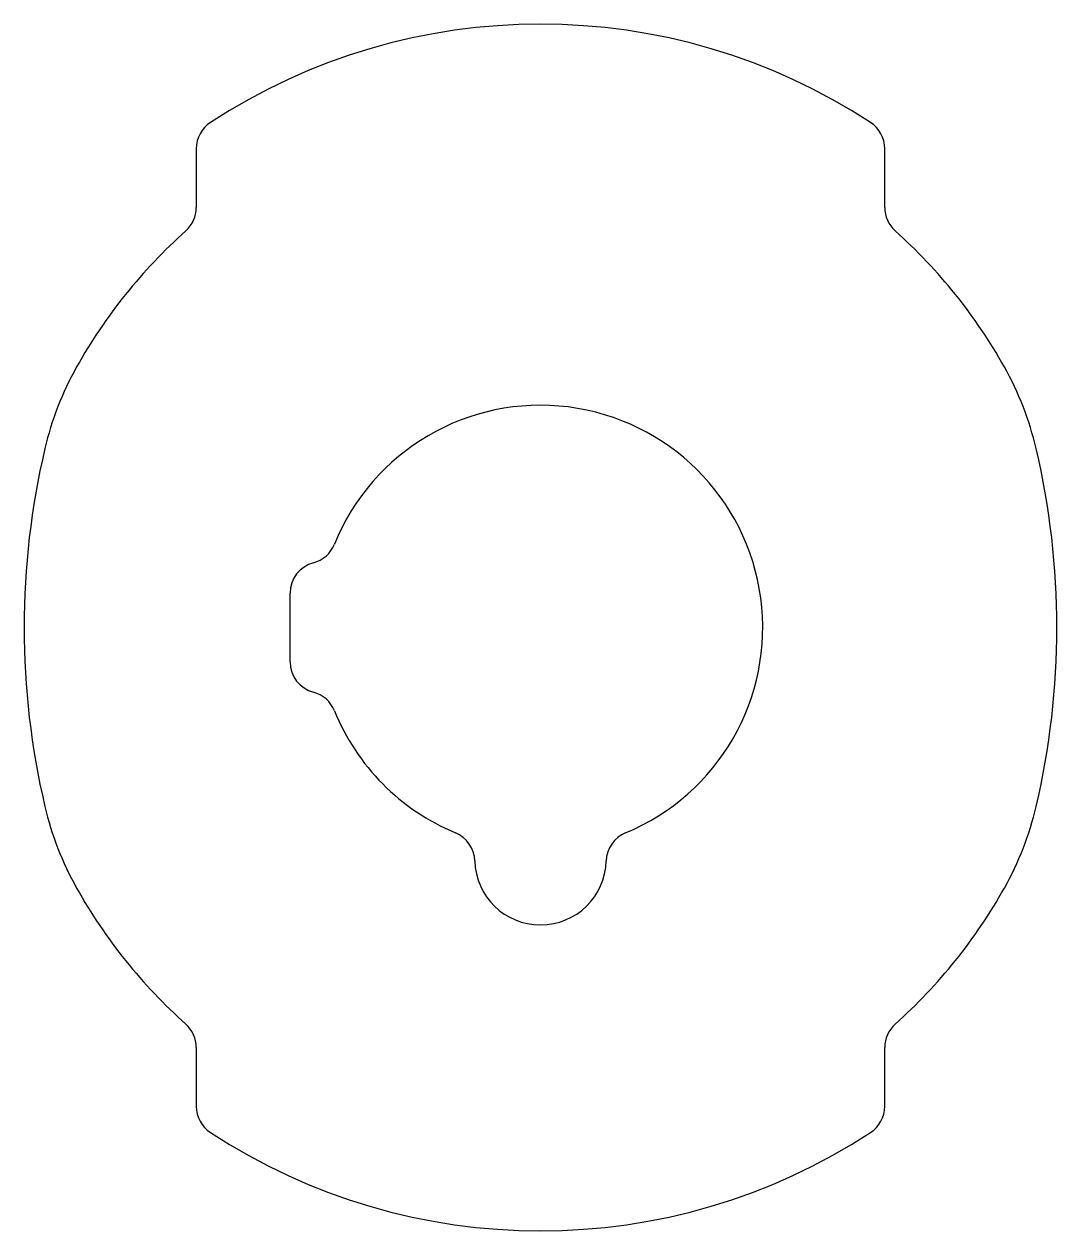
# Model space of a CAD drawing. Extents: x 1.2 to 34.2, y 0.5 to 39.1.
import ezdxf

# ---------------------------------------------------------------- set-up
doc = ezdxf.new("R2010")
doc.units = 0
doc.layers.get('0').update_dxf_attribs({"linetype": 'CONTINUOUS'})

msp = doc.modelspace()

# ---------------------------------------------------------------- linework, layer by layer
for p, q in [((6.715, 35.101), (6.715, 33.221)), ((28.715, 33.221), (28.715, 35.101)), ((9.715, 18.705), (9.715, 20.905)), ((6.715, 6.388), (6.715, 4.509)), ((28.715, 4.509), (28.715, 6.388))]:
    msp.add_line(p, q)
for centre, radius, start, end in [((17.715, 19.805), 19.275, 56.8252, 123.1748), ((7.715, 35.101), 1, 123.1748, 180), ((27.715, 35.101), 1, 0, 56.8252), ((5.715, 33.221), 1, 311.8103, 0), ((29.715, 33.221), 1, 180, 228.1897), ((17.715, 19.805), 17, 131.8103, 150.6742), ((17.715, 19.805), 17, 29.3258, 48.1897), ((11.612, 23.233), 10, 150.6742, 166.7876), ((23.818, 23.233), 10, 13.2124, 29.3258), ((17.715, 19.805), 7.1, 292.4934, 158.0041), ((26.215, 19.805), 25, 166.7876, 193.2124), ((9.215, 19.805), 25, 346.7876, 13.2124), ((10.204, 22.839), 1, 284.7856, 338.0041), ((10.715, 20.905), 1, 104.7856, 180), ((10.715, 18.705), 1, 180, 255.2144), ((10.204, 16.771), 1, 21.9959, 75.2144), ((17.715, 19.805), 7.1, 201.9959, 247.5066), ((11.612, 16.376), 10, 193.2124, 209.3258), ((23.818, 16.376), 10, 330.6742, 346.7876), ((14.616, 12.321), 1, 1.5487, 67.5066), ((20.814, 12.321), 1, 112.4934, 178.4513), ((17.715, 12.405), 2.1, 181.5487, 358.4513), ((17.715, 19.805), 17, 209.3258, 228.1897), ((17.715, 19.805), 17, 311.8103, 330.6742), ((5.715, 6.388), 1, 0, 48.1897), ((29.715, 6.388), 1, 131.8103, 180), ((7.715, 4.509), 1, 180, 236.8252), ((27.715, 4.509), 1, 303.1748, 0), ((17.715, 19.805), 19.275, 236.8252, 303.1748)]:
    msp.add_arc(centre, radius, start, end)

doc.saveas('drawing.dxf')
